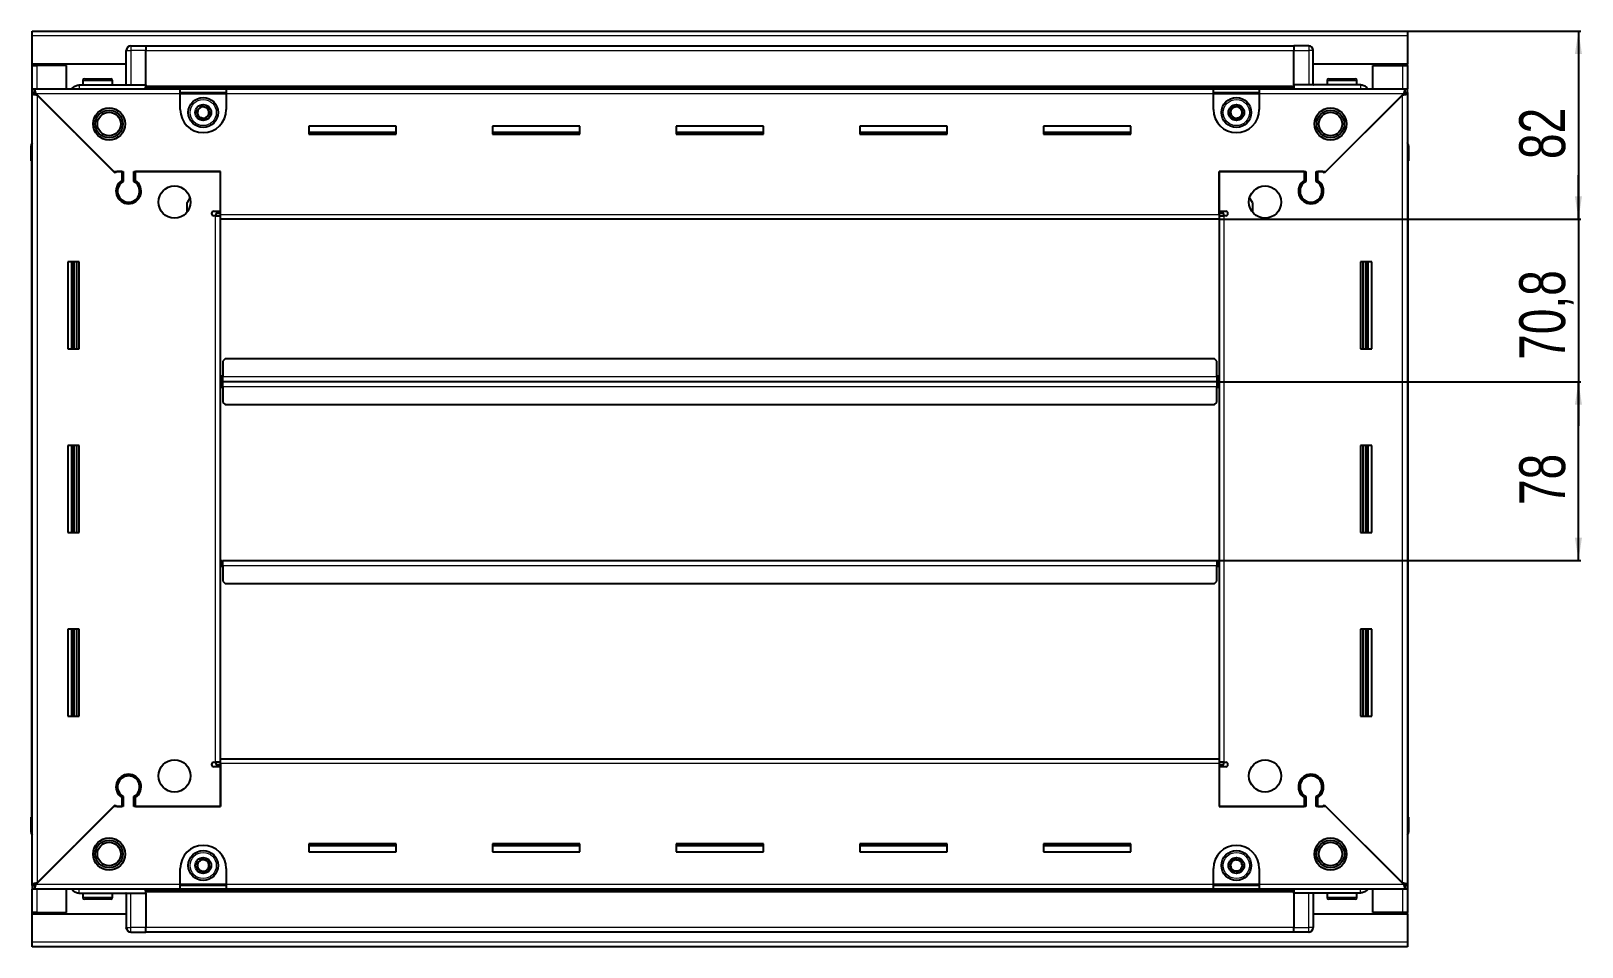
# Model space of a CAD drawing. Header units: millimetres. Extents: x 899 to 4495, y -816 to 1808.
# Drawn here: x 3820 to 4495, y 1294 to 1693 of the extents above; entities that cross this region are included whole.
import ezdxf

# ---------------------------------------------------------------- set-up
doc = ezdxf.new("R2010")
doc.units = ezdxf.units.MM
doc.layers.add('FORMAT', color=7, linetype='Continuous')
doc.styles.add('SLDTEXTSTYLE0', font='TXT', dxfattribs={"width": 0.75})
doc.dimstyles.new('SLDDIMSTYLE0', dxfattribs={"dimtxt": 20, "dimasz": 10, "dimexe": 0, "dimexo": 0.0625, "dimgap": 5, "dimtad": 2, "dimdec": 1, "dimrnd": 1e-09, "dimzin": 12, "dimdsep": 46, "dimtxsty": 'SLDTEXTSTYLE0', "dimsah": 1, "dimcen": 0.09, "dimadec": 0, "dimazin": 3, "dimtfac": 1, "dimtofl": 0, "dimtmove": 0, "dimatfit": 3, "dimfxl": 0, "dimfrac": 2, "dimtolj": 1, "dimtzin": 12, "dimarcsym": 0})
doc.dimstyles.new('SLDDIMSTYLE1', dxfattribs={"dimtxt": 20, "dimasz": 10, "dimexe": 0, "dimexo": 0.0625, "dimgap": 5, "dimtad": 2, "dimdec": 1, "dimrnd": 1e-09, "dimzin": 12, "dimdsep": 46, "dimtxsty": 'SLDTEXTSTYLE0', "dimsah": 1, "dimcen": 0.09, "dimadec": 0, "dimazin": 3, "dimtfac": 1, "dimtmove": 0, "dimatfit": 0, "dimfxl": 0, "dimfrac": 2, "dimtolj": 1, "dimtzin": 12, "dimarcsym": 0})

# ---------------------------------------------------------------- blocks, each defined once
blk = doc.blocks.new('_D_5')
at = {"layer": 'FORMAT'}
for p, q in [((4419.32, 1693.43), (4494.81, 1693.43)), ((4493.81, 1693.43), (4493.81, 1611.43)), ((4337.32, 1611.43), (4494.81, 1611.43))]:
    blk.add_line(p, q, dxfattribs=at)
for points in [[(4493.81, 1693.43), (4492.27, 1683.43), (4495.34, 1683.43)], [(4493.81, 1611.43), (4495.34, 1621.43), (4492.27, 1621.43)]]:
    blk.add_solid(points, dxfattribs=at)
at = {"layer": 'FORMAT', "insert": (4468.02, 1637.66), "char_height": 20, "attachment_point": 1, "rotation": 90, "style": 'SLDTEXTSTYLE0'}
blk.add_mtext('82', dxfattribs=at)
blk = doc.blocks.new('_D_6')
at = {"layer": 'FORMAT'}
for p, q in [((4493.81, 1611.43), (4493.81, 1630.66)), ((4337.32, 1611.43), (4494.81, 1611.43)), ((4493.81, 1611.43), (4493.81, 1540.68)), ((4336.32, 1540.68), (4494.81, 1540.68)), ((4493.81, 1540.68), (4493.81, 1521.45))]:
    blk.add_line(p, q, dxfattribs=at)
for points in [[(4493.81, 1611.43), (4495.34, 1621.43), (4492.27, 1621.43)], [(4493.81, 1540.68), (4492.27, 1530.68), (4495.34, 1530.68)]]:
    blk.add_solid(points, dxfattribs=at)
at = {"layer": 'FORMAT', "insert": (4468.02, 1550.2), "char_height": 20, "attachment_point": 1, "rotation": 90, "style": 'SLDTEXTSTYLE0'}
blk.add_mtext('70,8', dxfattribs=at)
blk = doc.blocks.new('_D_7')
at = {"layer": 'FORMAT'}
for p, q in [((4336.32, 1540.68), (4494.81, 1540.68)), ((4493.81, 1462.73), (4493.81, 1540.68)), ((4336.32, 1462.73), (4494.81, 1462.73))]:
    blk.add_line(p, q, dxfattribs=at)
for points in [[(4493.81, 1540.68), (4492.27, 1530.68), (4495.34, 1530.68)], [(4493.81, 1462.73), (4495.34, 1472.73), (4492.27, 1472.73)]]:
    blk.add_solid(points, dxfattribs=at)
at = {"layer": 'FORMAT', "insert": (4468.02, 1486.93), "char_height": 20, "attachment_point": 1, "rotation": 90, "style": 'SLDTEXTSTYLE0'}
blk.add_mtext('78', dxfattribs=at)

msp = doc.modelspace()

# ---------------------------------------------------------------- linework, layer by layer
at = {"color": 7, "linetype": 'Continuous', "lineweight": 25}
for p, q in [((3820.31, 1693.43), (4419.31, 1693.43)), ((3820.31, 1691.33), (3820.31, 1693.43)), ((3820.31, 1678.93), (3820.31, 1691.33)), ((4419.31, 1693.43), (4419.31, 1691.33)), ((4419.31, 1691.33), (4419.31, 1678.93)), ((3861.31, 1669.93), (3861.31, 1684.93)), ((3861.98, 1686.43), (3861.98, 1686.43)), ((3863.31, 1686.93), (3869.81, 1686.93)), ((3863.31, 1686.93), (3869.81, 1686.93)), ((3869.81, 1686.93), (3869.8, 1686.93)), ((3869.81, 1686.93), (3869.81, 1686.93)), ((3869.81, 1686.93), (3869.81, 1684.93)), ((4369.81, 1686.78), (3869.81, 1686.78)), ((3869.81, 1669.93), (3869.81, 1684.93)), ((4369.81, 1686.93), (4369.81, 1686.93)), ((4376.31, 1686.93), (4369.81, 1686.93)), ((4376.31, 1686.93), (4369.81, 1686.93)), ((4369.81, 1686.93), (4369.81, 1684.93)), ((4369.81, 1669.93), (4369.81, 1684.93)), ((4378.31, 1684.93), (4378.31, 1684.93)), ((4378.31, 1669.93), (4378.31, 1684.93)), ((3861.31, 1678.93), (3820.31, 1678.93)), ((3820.31, 1678.43), (3820.31, 1678.93)), ((3820.31, 1668.18), (3820.31, 1678.43)), ((3820.31, 1678.43), (3822.41, 1678.43)), ((3821.81, 1678.43), (3821.81, 1678.93)), ((3835.31, 1678.43), (3822.41, 1678.43)), ((3835.31, 1668.18), (3835.31, 1678.43)), ((4419.31, 1678.93), (4378.31, 1678.93)), ((4404.31, 1668.18), (4404.31, 1678.43)), ((4404.31, 1678.43), (4417.21, 1678.43)), ((4417.21, 1678.43), (4419.31, 1678.43)), ((4417.81, 1678.43), (4417.81, 1678.93)), ((4419.31, 1678.43), (4419.31, 1678.93)), ((4419.31, 1678.43), (4419.31, 1668.18)), ((3840.81, 1669.93), (3869.81, 1669.93)), ((3842.31, 1671.83), (3842.31, 1669.93)), ((3843.11, 1672.63), (3854.51, 1672.63)), ((3855.31, 1669.93), (3855.31, 1671.83)), ((3869.73, 1668.18), (3869.81, 1669.9)), ((3869.81, 1669.93), (3869.81, 1669.43)), ((3869.81, 1668.78), (4369.81, 1668.78)), ((4369.81, 1669.93), (4369.81, 1669.43)), ((4398.81, 1669.93), (4369.81, 1669.93)), ((4369.81, 1669.9), (4369.88, 1668.18)), ((4384.31, 1671.83), (4384.31, 1669.93)), ((4385.11, 1672.63), (4396.51, 1672.63)), ((4397.31, 1669.93), (4397.31, 1671.83)), ((3820.31, 1666.68), (3820.31, 1668.18)), ((3820.31, 1668.18), (3821.31, 1668.18)), ((3820.31, 1666.18), (3820.31, 1666.68)), ((3820.31, 1666.68), (3821.31, 1666.68)), ((3820.31, 1321.68), (3820.31, 1666.18)), ((3821.81, 1666.18), (3820.31, 1666.18)), ((3821.31, 1666.68), (3821.31, 1668.18)), ((3821.31, 1668.18), (3884.81, 1668.18)), ((3821.91, 1666.08), (3855.81, 1632.18)), ((3856.51, 1631.48), (3822.41, 1665.58)), ((3884.81, 1666.08), (3884.81, 1668.18)), ((3884.81, 1668.18), (3904.81, 1668.18)), ((3884.81, 1666.68), (3904.81, 1666.68)), ((3884.81, 1659.18), (3884.81, 1666.08)), ((3904.81, 1668.18), (3904.81, 1666.08)), ((3904.81, 1668.18), (4334.81, 1668.18)), ((3904.81, 1666.08), (3904.81, 1659.18)), ((4334.81, 1666.08), (4334.81, 1668.18)), ((4334.81, 1668.18), (4354.81, 1668.18)), ((4334.81, 1666.68), (4354.81, 1666.68)), ((4334.81, 1659.18), (4334.81, 1666.08)), ((4354.81, 1668.18), (4418.31, 1668.18)), ((4354.81, 1668.18), (4354.81, 1666.08)), ((4354.81, 1666.08), (4354.81, 1659.18)), ((4417.21, 1665.58), (4383.11, 1631.48)), ((4383.81, 1632.18), (4417.71, 1666.08)), ((4417.81, 1666.18), (4419.31, 1666.18)), ((4418.31, 1666.68), (4418.31, 1668.18)), ((4418.31, 1668.18), (4419.31, 1668.18)), ((4418.31, 1666.68), (4419.31, 1666.68)), ((4419.31, 1666.68), (4419.31, 1668.18)), ((4419.31, 1666.68), (4419.31, 1666.18)), ((4419.31, 1666.18), (4419.31, 1321.68)), ((3978.81, 1651.93), (3940.81, 1651.93)), ((3940.81, 1651.93), (3940.81, 1648.43)), ((3978.81, 1649.18), (3940.81, 1649.18)), ((3940.81, 1648.43), (3978.81, 1648.43)), ((3978.81, 1648.43), (3978.81, 1651.93)), ((4058.81, 1651.93), (4020.81, 1651.93)), ((4020.81, 1651.93), (4020.81, 1648.43)), ((4058.81, 1649.18), (4020.81, 1649.18)), ((4020.81, 1648.43), (4058.81, 1648.43)), ((4058.81, 1648.43), (4058.81, 1651.93)), ((4138.81, 1651.93), (4100.81, 1651.93)), ((4100.81, 1651.93), (4100.81, 1648.43)), ((4138.81, 1649.18), (4100.81, 1649.18)), ((4100.81, 1648.43), (4138.81, 1648.43)), ((4138.81, 1648.43), (4138.81, 1651.93)), ((4218.81, 1651.93), (4180.81, 1651.93)), ((4180.81, 1651.93), (4180.81, 1648.43)), ((4218.81, 1649.18), (4180.81, 1649.18)), ((4180.81, 1648.43), (4218.81, 1648.43)), ((4218.81, 1648.43), (4218.81, 1651.93)), ((4298.81, 1651.93), (4260.81, 1651.93)), ((4260.81, 1651.93), (4260.81, 1648.43)), ((4298.81, 1649.18), (4260.81, 1649.18)), ((4260.81, 1648.43), (4298.81, 1648.43)), ((4298.81, 1648.43), (4298.81, 1651.93)), ((3819.8, 1643.43), (3819.8, 1636.93)), ((3819.81, 1636.93), (3819.81, 1643.43)), ((4419.31, 1644.76), (4419.31, 1644.76)), ((4419.81, 1643.43), (4419.81, 1636.93)), ((4419.81, 1636.93), (4419.81, 1643.43)), ((3819.8, 1636.93), (3819.81, 1636.93)), ((3820.31, 1636.93), (3819.81, 1636.93)), ((3819.96, 1636.93), (3819.96, 1350.93)), ((4419.31, 1636.93), (4419.81, 1636.93)), ((4419.66, 1350.93), (4419.66, 1636.93)), ((4419.81, 1636.93), (4419.81, 1636.93)), ((4419.81, 1636.93), (4419.81, 1636.93)), ((3855.81, 1632.18), (3860.01, 1632.18)), ((3857.21, 1632.18), (3856.51, 1631.48)), ((3859.31, 1632.18), (3857.21, 1632.18)), ((3859.31, 1632.18), (3859.31, 1628.29)), ((3860.01, 1632.18), (3860.01, 1627.9)), ((3864.61, 1632.18), (3902.31, 1632.18)), ((3864.61, 1627.9), (3864.61, 1632.18)), ((3865.31, 1628.29), (3865.31, 1632.18)), ((3902.31, 1632.18), (3865.31, 1632.18)), ((3902.31, 1613.53), (3902.31, 1632.18)), ((3902.31, 1614.93), (3902.31, 1632.18)), ((4337.31, 1632.18), (4375.01, 1632.18)), ((4337.31, 1613.53), (4337.31, 1632.18)), ((4337.31, 1632.18), (4337.31, 1614.93)), ((4374.31, 1632.18), (4337.31, 1632.18)), ((4374.31, 1632.18), (4374.31, 1628.29)), ((4375.01, 1632.18), (4375.01, 1627.9)), ((4379.61, 1632.18), (4383.81, 1632.18)), ((4379.61, 1627.9), (4379.61, 1632.18)), ((4382.41, 1632.18), (4380.31, 1632.18)), ((4380.31, 1628.29), (4380.31, 1632.18)), ((4383.11, 1631.48), (4382.41, 1632.18)), ((3860.31, 1619.32), (3860.31, 1618.56)), ((3889.04, 1620.83), (3887.81, 1618.68)), ((3887.81, 1614.6), (3887.81, 1618.68)), ((3899.46, 1614.93), (3902.31, 1614.93)), ((4337.31, 1614.93), (4340.16, 1614.93)), ((4351.81, 1618.68), (4350.57, 1620.83)), ((4351.81, 1618.68), (4351.81, 1614.6)), ((4379.31, 1619.32), (4379.31, 1618.56)), ((3900.21, 1612.93), (3899.46, 1612.93)), ((3900.21, 1612.93), (3902.31, 1612.93)), ((3902.31, 1613.93), (3900.31, 1613.93)), ((3900.31, 1613.93), (3900.31, 1612.93)), ((3902.31, 1611.43), (3902.31, 1613.53)), ((4337.31, 1611.43), (3902.31, 1611.43)), ((3902.31, 1376.43), (3902.31, 1611.43)), ((4339.31, 1613.93), (4337.31, 1613.93)), ((4337.31, 1613.53), (4337.31, 1611.43)), ((4337.31, 1612.93), (4339.41, 1612.93)), ((4337.31, 1611.43), (4337.31, 1376.43)), ((4339.31, 1612.93), (4339.31, 1613.93)), ((4340.16, 1612.93), (4339.41, 1612.93)), ((3840.81, 1592.93), (3835.81, 1592.93)), ((3835.81, 1592.93), (3835.81, 1554.93)), ((3837.96, 1554.93), (3837.96, 1592.93)), ((3839.75, 1554.93), (3839.75, 1592.93)), ((3839.78, 1554.93), (3839.78, 1592.93)), ((3840.81, 1554.93), (3840.81, 1592.93)), ((4398.81, 1592.93), (4398.81, 1554.93)), ((4403.81, 1592.93), (4398.81, 1592.93)), ((4399.83, 1592.93), (4399.83, 1554.93)), ((4399.86, 1592.93), (4399.86, 1554.93)), ((4401.66, 1592.93), (4401.66, 1554.93)), ((4403.81, 1554.93), (4403.81, 1592.93)), ((3835.81, 1554.93), (3840.81, 1554.93)), ((4398.81, 1554.93), (4403.81, 1554.93)), ((3904.31, 1550.68), (3903.31, 1549.68)), ((3903.31, 1549.68), (3903.31, 1542.78)), ((4335.31, 1550.68), (3904.31, 1550.68)), ((4336.31, 1549.68), (4335.31, 1550.68)), ((4336.31, 1542.78), (4336.31, 1549.68)), ((3903.06, 1540.68), (3902.31, 1540.68)), ((3903.31, 1543.53), (3903.06, 1543.53)), ((3903.06, 1543.53), (3903.06, 1540.68)), ((3903.06, 1540.68), (3903.06, 1537.83)), ((3903.31, 1540.68), (3903.31, 1542.78)), ((3903.31, 1538.58), (3903.31, 1540.68)), ((4336.31, 1540.68), (3903.31, 1540.68)), ((4336.56, 1543.53), (4336.31, 1543.53)), ((4336.31, 1542.78), (4336.31, 1540.68)), ((4336.31, 1540.68), (4336.31, 1538.58)), ((4336.56, 1540.68), (4336.56, 1543.53)), ((4336.56, 1537.83), (4336.56, 1540.68)), ((4337.31, 1540.68), (4336.56, 1540.68)), ((3903.06, 1537.83), (3903.31, 1537.83)), ((3903.31, 1538.58), (3903.31, 1531.68)), ((4336.31, 1531.68), (4336.31, 1538.58)), ((4336.31, 1537.83), (4336.56, 1537.83)), ((3903.31, 1531.68), (3904.31, 1530.68)), ((3904.31, 1530.68), (4335.31, 1530.68)), ((4335.31, 1530.68), (4336.31, 1531.68)), ((3840.81, 1512.93), (3835.81, 1512.93)), ((3835.81, 1512.93), (3835.81, 1474.93)), ((3837.96, 1474.93), (3837.96, 1512.93)), ((3839.75, 1474.93), (3839.75, 1512.93)), ((3839.78, 1474.93), (3839.78, 1512.93)), ((3840.81, 1474.93), (3840.81, 1512.93)), ((4398.81, 1512.93), (4398.81, 1474.93)), ((4403.81, 1512.93), (4398.81, 1512.93)), ((4399.83, 1512.93), (4399.83, 1474.93)), ((4399.86, 1512.93), (4399.86, 1474.93)), ((4401.66, 1512.93), (4401.66, 1474.93)), ((4403.81, 1474.93), (4403.81, 1512.93)), ((3835.81, 1474.93), (3840.81, 1474.93)), ((4398.81, 1474.93), (4403.81, 1474.93)), ((3902.31, 1462.73), (3903.06, 1462.73)), ((3903.06, 1462.73), (3903.06, 1459.88)), ((3903.06, 1459.88), (3903.31, 1459.88)), ((3903.31, 1460.63), (3903.31, 1462.73)), ((3903.31, 1462.73), (4336.31, 1462.73)), ((3903.31, 1460.63), (3903.31, 1453.73)), ((4336.31, 1462.73), (4336.31, 1460.63)), ((4336.31, 1453.73), (4336.31, 1460.63)), ((4336.31, 1459.88), (4336.56, 1459.88)), ((4336.56, 1459.88), (4336.56, 1462.73)), ((4336.56, 1462.73), (4337.31, 1462.73)), ((3903.31, 1453.73), (3904.31, 1452.73)), ((3904.31, 1452.73), (4335.31, 1452.73)), ((4335.31, 1452.73), (4336.31, 1453.73)), ((3840.81, 1432.93), (3835.81, 1432.93)), ((3835.81, 1432.93), (3835.81, 1394.93)), ((3837.96, 1394.93), (3837.96, 1432.93)), ((3839.75, 1394.93), (3839.75, 1432.93)), ((3839.78, 1394.93), (3839.78, 1432.93)), ((3840.81, 1394.93), (3840.81, 1432.93)), ((4398.81, 1432.93), (4398.81, 1394.93)), ((4403.81, 1432.93), (4398.81, 1432.93)), ((4399.83, 1432.93), (4399.83, 1394.93)), ((4399.86, 1432.93), (4399.86, 1394.93)), ((4401.66, 1432.93), (4401.66, 1394.93)), ((4403.81, 1394.93), (4403.81, 1432.93)), ((3835.81, 1394.93), (3840.81, 1394.93)), ((4398.81, 1394.93), (4403.81, 1394.93)), ((3899.46, 1374.93), (3900.21, 1374.93)), ((3902.31, 1372.93), (3899.46, 1372.93)), ((3902.31, 1374.93), (3900.21, 1374.93)), ((3900.31, 1374.93), (3900.31, 1373.93)), ((3900.31, 1373.93), (3902.31, 1373.93)), ((3902.31, 1374.33), (3902.31, 1376.43)), ((3902.31, 1376.43), (4337.31, 1376.43)), ((3902.31, 1374.33), (3902.31, 1355.68)), ((3902.31, 1355.68), (3902.31, 1372.93)), ((4337.31, 1376.43), (4337.31, 1374.33)), ((4339.41, 1374.93), (4337.31, 1374.93)), ((4337.31, 1374.33), (4337.31, 1355.68)), ((4337.31, 1373.93), (4339.31, 1373.93)), ((4337.31, 1372.93), (4337.31, 1355.68)), ((4340.16, 1372.93), (4337.31, 1372.93)), ((4339.31, 1373.93), (4339.31, 1374.93)), ((4339.41, 1374.93), (4340.16, 1374.93)), ((3860.31, 1369.31), (3860.31, 1368.55)), ((4379.31, 1369.31), (4379.31, 1368.55)), ((3859.31, 1359.57), (3859.31, 1355.68)), ((3860.01, 1359.97), (3860.01, 1355.68)), ((3864.61, 1355.68), (3864.61, 1359.97)), ((3865.31, 1355.68), (3865.31, 1359.57)), ((4374.31, 1359.57), (4374.31, 1355.68)), ((4375.01, 1359.97), (4375.01, 1355.68)), ((4379.61, 1355.68), (4379.61, 1359.97)), ((4380.31, 1355.68), (4380.31, 1359.57)), ((3855.81, 1355.68), (3821.91, 1321.78)), ((3822.41, 1322.28), (3856.51, 1356.38)), ((3860.01, 1355.68), (3855.81, 1355.68)), ((3856.51, 1356.38), (3857.21, 1355.68)), ((3857.21, 1355.68), (3859.31, 1355.68)), ((3902.31, 1355.68), (3864.61, 1355.68)), ((3865.31, 1355.68), (3902.31, 1355.68)), ((4375.01, 1355.68), (4337.31, 1355.68)), ((4337.31, 1355.68), (4374.31, 1355.68)), ((4383.81, 1355.68), (4379.61, 1355.68)), ((4380.31, 1355.68), (4382.41, 1355.68)), ((4382.41, 1355.68), (4383.11, 1356.38)), ((4383.11, 1356.38), (4417.21, 1322.28)), ((4417.71, 1321.78), (4383.81, 1355.68)), ((3819.8, 1344.43), (3819.8, 1350.93)), ((3819.8, 1350.93), (3819.81, 1350.93)), ((3819.81, 1350.93), (3819.81, 1350.93)), ((3819.81, 1350.93), (3819.81, 1344.43)), ((3820.3, 1350.93), (3819.81, 1350.93)), ((4419.31, 1350.93), (4419.81, 1350.93)), ((4419.81, 1350.93), (4419.81, 1350.93)), ((4419.81, 1344.43), (4419.81, 1350.93)), ((4419.81, 1350.93), (4419.81, 1344.43)), ((3820.3, 1343.11), (3820.3, 1343.11)), ((3978.81, 1339.43), (3940.81, 1339.43)), ((3940.81, 1339.43), (3940.81, 1335.93)), ((3940.81, 1338.68), (3978.81, 1338.68)), ((3978.81, 1335.93), (3978.81, 1339.43)), ((4058.81, 1339.43), (4020.81, 1339.43)), ((4020.81, 1339.43), (4020.81, 1335.93)), ((4020.81, 1338.68), (4058.81, 1338.68)), ((4058.81, 1335.93), (4058.81, 1339.43)), ((4138.81, 1339.43), (4100.81, 1339.43)), ((4100.81, 1339.43), (4100.81, 1335.93)), ((4100.81, 1338.68), (4138.81, 1338.68)), ((4138.81, 1335.93), (4138.81, 1339.43)), ((4218.81, 1339.43), (4180.81, 1339.43)), ((4180.81, 1339.43), (4180.81, 1335.93)), ((4180.81, 1338.68), (4218.81, 1338.68)), ((4218.81, 1335.93), (4218.81, 1339.43)), ((4298.81, 1339.43), (4260.81, 1339.43)), ((4260.81, 1339.43), (4260.81, 1335.93)), ((4260.81, 1338.68), (4298.81, 1338.68)), ((4298.81, 1335.93), (4298.81, 1339.43)), ((3940.81, 1335.93), (3978.81, 1335.93)), ((4020.81, 1335.93), (4058.81, 1335.93)), ((4100.81, 1335.93), (4138.81, 1335.93)), ((4180.81, 1335.93), (4218.81, 1335.93)), ((4260.81, 1335.93), (4298.81, 1335.93)), ((3884.81, 1321.78), (3884.81, 1328.68)), ((3904.81, 1328.68), (3904.81, 1321.78)), ((4334.81, 1321.78), (4334.81, 1328.68)), ((4354.81, 1328.68), (4354.81, 1321.78)), ((3820.31, 1321.18), (3820.31, 1321.68)), ((3821.81, 1321.68), (3820.31, 1321.68)), ((3820.31, 1321.18), (3820.31, 1319.68)), ((3821.31, 1321.18), (3820.31, 1321.18)), ((3820.31, 1309.43), (3820.31, 1319.68)), ((3821.31, 1319.68), (3820.31, 1319.68)), ((3821.31, 1321.18), (3821.31, 1319.68)), ((3884.81, 1319.68), (3821.31, 1319.68)), ((3835.31, 1309.43), (3835.31, 1319.68)), ((3840.81, 1317.93), (3869.81, 1317.93)), ((3842.31, 1317.93), (3842.31, 1316.03)), ((3855.31, 1316.03), (3855.31, 1317.93)), ((3861.31, 1317.93), (3861.31, 1302.93)), ((3869.81, 1317.97), (3869.73, 1319.68)), ((4369.81, 1319.08), (3869.81, 1319.08)), ((3869.81, 1317.93), (3869.81, 1318.43)), ((3869.81, 1317.93), (3869.81, 1302.93)), ((3884.81, 1319.68), (3884.81, 1321.78)), ((3904.81, 1321.18), (3884.81, 1321.18)), ((3904.81, 1319.68), (3884.81, 1319.68)), ((3904.81, 1321.78), (3904.81, 1319.68)), ((4334.81, 1319.68), (3904.81, 1319.68)), ((4334.81, 1319.68), (4334.81, 1321.78)), ((4354.81, 1321.18), (4334.81, 1321.18)), ((4354.81, 1319.68), (4334.81, 1319.68)), ((4354.81, 1321.78), (4354.81, 1319.68)), ((4418.31, 1319.68), (4354.81, 1319.68)), ((4369.88, 1319.68), (4369.81, 1317.97)), ((4369.81, 1317.93), (4369.81, 1318.43)), ((4398.81, 1317.93), (4369.81, 1317.93)), ((4369.81, 1317.93), (4369.81, 1302.93)), ((4378.31, 1317.93), (4378.31, 1302.93)), ((4384.31, 1317.93), (4384.31, 1316.03)), ((4397.31, 1316.03), (4397.31, 1317.93)), ((4404.31, 1309.43), (4404.31, 1319.68)), ((4417.81, 1321.68), (4419.31, 1321.68)), ((4418.31, 1321.18), (4418.31, 1319.68)), ((4419.31, 1321.18), (4418.31, 1321.18)), ((4419.31, 1319.68), (4418.31, 1319.68)), ((4419.31, 1321.68), (4419.31, 1321.18)), ((4419.31, 1321.18), (4419.31, 1319.68)), ((4419.31, 1319.68), (4419.31, 1309.43)), ((3846.88, 1315.23), (3843.11, 1315.23)), ((3854.51, 1315.23), (3846.88, 1315.23)), ((4392.1, 1315.23), (4385.11, 1315.23)), ((4396.51, 1315.23), (4392.1, 1315.23)), ((3822.41, 1309.43), (3820.31, 1309.43)), ((3820.31, 1308.93), (3820.31, 1309.43)), ((3820.31, 1308.93), (3861.31, 1308.93)), ((3820.31, 1296.53), (3820.31, 1308.93)), ((3821.81, 1308.93), (3821.81, 1309.43)), ((3822.41, 1309.43), (3835.31, 1309.43)), ((4378.31, 1308.93), (4419.31, 1308.93)), ((4417.21, 1309.43), (4404.31, 1309.43)), ((4419.31, 1309.43), (4417.21, 1309.43)), ((4417.81, 1308.93), (4417.81, 1309.43)), ((4419.31, 1308.93), (4419.31, 1309.43)), ((4419.31, 1308.93), (4419.31, 1296.53)), ((3861.31, 1302.93), (3861.31, 1302.93)), ((3863.31, 1300.93), (3869.81, 1300.93)), ((3863.31, 1300.93), (3869.81, 1300.93)), ((3869.81, 1300.93), (3869.81, 1302.93)), ((3869.81, 1301.08), (4369.81, 1301.08)), ((3869.81, 1300.93), (3869.81, 1300.93)), ((4369.81, 1300.93), (4369.81, 1302.93)), ((4376.31, 1300.93), (4369.81, 1300.93)), ((4369.81, 1300.93), (4369.81, 1300.93)), ((4369.81, 1300.93), (4369.81, 1300.93)), ((4376.31, 1300.93), (4369.81, 1300.93)), ((4377.63, 1301.43), (4377.63, 1301.43)), ((3820.31, 1294.43), (3820.31, 1296.53)), ((4419.31, 1294.43), (3820.31, 1294.43)), ((4419.31, 1296.53), (4419.31, 1294.43))]:
    msp.add_line(p, q, dxfattribs=at)
at = {"color": 8, "linetype": 'Continuous', "lineweight": 18}
for p, q in [((4419.31, 1691.33), (3820.31, 1691.33)), ((3861.31, 1684.93), (3863.31, 1684.93)), ((3863.31, 1686.93), (3863.31, 1684.93)), ((3863.31, 1684.93), (3863.31, 1669.93)), ((3869.81, 1684.93), (3863.31, 1684.93)), ((4369.81, 1684.78), (3869.81, 1684.78)), ((4369.81, 1684.93), (4376.31, 1684.93)), ((4376.31, 1686.93), (4376.31, 1684.93)), ((4376.31, 1684.93), (4376.31, 1669.93)), ((4378.31, 1684.93), (4376.31, 1684.93)), ((3822.41, 1678.43), (3822.41, 1678.93)), ((3822.41, 1668.18), (3822.41, 1678.43)), ((4417.21, 1678.93), (4417.21, 1678.43)), ((4417.21, 1678.43), (4417.21, 1668.18)), ((3842.31, 1671.83), (3855.31, 1671.83)), ((4369.81, 1669.43), (3869.81, 1669.43)), ((4384.31, 1671.83), (4397.31, 1671.83)), ((3884.81, 1666.08), (3821.91, 1666.08)), ((3822.41, 1665.58), (3822.41, 1322.28)), ((4369.81, 1668.2), (3869.81, 1668.2)), ((3884.81, 1666.08), (3904.81, 1666.08)), ((4334.81, 1666.08), (3904.81, 1666.08)), ((4334.81, 1666.08), (4354.81, 1666.08)), ((4417.71, 1666.08), (4354.81, 1666.08)), ((4417.21, 1322.28), (4417.21, 1665.58)), ((3820.31, 1643.43), (3819.81, 1643.43)), ((4419.31, 1643.43), (4419.81, 1643.43)), ((3900.21, 1374.93), (3900.21, 1612.93)), ((3902.31, 1613.53), (4337.31, 1613.53)), ((4339.41, 1612.93), (4339.41, 1374.93)), ((3837.31, 1592.93), (3837.31, 1554.93)), ((3838.54, 1592.93), (3838.54, 1554.93)), ((4401.07, 1554.93), (4401.07, 1592.93)), ((4402.31, 1554.93), (4402.31, 1592.93)), ((4336.31, 1542.78), (3903.31, 1542.78)), ((3903.31, 1538.58), (4336.31, 1538.58)), ((3837.31, 1512.93), (3837.31, 1474.93)), ((3838.54, 1512.93), (3838.54, 1474.93)), ((4401.07, 1474.93), (4401.07, 1512.93)), ((4402.31, 1474.93), (4402.31, 1512.93)), ((3903.31, 1460.63), (4336.31, 1460.63)), ((3837.31, 1432.93), (3837.31, 1394.93)), ((3838.54, 1432.93), (3838.54, 1394.93)), ((4401.07, 1394.93), (4401.07, 1432.93)), ((4402.31, 1394.93), (4402.31, 1432.93)), ((4337.31, 1374.33), (3902.31, 1374.33)), ((3820.31, 1344.43), (3819.81, 1344.43)), ((4419.31, 1344.43), (4419.81, 1344.43)), ((3821.91, 1321.78), (3884.81, 1321.78)), ((3822.41, 1309.43), (3822.41, 1319.68)), ((3863.31, 1302.93), (3863.31, 1317.93)), ((3869.81, 1319.67), (4369.81, 1319.67)), ((3869.81, 1318.43), (4369.81, 1318.43)), ((3904.81, 1321.78), (3884.81, 1321.78)), ((3904.81, 1321.78), (4334.81, 1321.78)), ((4354.81, 1321.78), (4334.81, 1321.78)), ((4354.81, 1321.78), (4417.71, 1321.78)), ((4376.31, 1302.93), (4376.31, 1317.93)), ((4417.21, 1319.68), (4417.21, 1309.43)), ((3846.61, 1316.03), (3842.31, 1316.03)), ((3855.31, 1316.03), (3846.61, 1316.03)), ((4392.28, 1316.03), (4384.31, 1316.03)), ((4397.31, 1316.03), (4392.28, 1316.03)), ((3822.41, 1308.93), (3822.41, 1309.43)), ((4417.21, 1309.43), (4417.21, 1308.93)), ((3861.31, 1302.93), (3863.31, 1302.93)), ((3869.81, 1302.93), (3863.31, 1302.93)), ((3863.31, 1300.93), (3863.31, 1302.93)), ((3869.81, 1303.08), (4369.81, 1303.08)), ((4369.81, 1302.93), (4376.31, 1302.93)), ((4378.31, 1302.93), (4376.31, 1302.93)), ((4376.31, 1300.93), (4376.31, 1302.93)), ((4419.31, 1296.53), (3820.31, 1296.53))]:
    msp.add_line(p, q, dxfattribs=at)
at = {"color": 7, "linetype": 'Continuous', "lineweight": 25, "flags": 128}
msp.add_lwpolyline([(3861.45, 1302.18), (3861.34, 1302.54), (3861.31, 1302.93)], dxfattribs=at)
at = {"color": 7, "linetype": 'Continuous', "lineweight": 25}
for centre, radius in [((3894.81, 1657.93), 6.5), ((4344.81, 1657.93), 6.5), ((3853.81, 1652.93), 7), ((3853.81, 1652.93), 6.03), ((3853.81, 1652.93), 5.1), ((3894.81, 1657.93), 3.46), ((4344.81, 1657.93), 3.46), ((4385.81, 1652.93), 7), ((4385.81, 1652.93), 6.02), ((4385.81, 1652.93), 5.1), ((3882.31, 1618.93), 7), ((4357.31, 1618.93), 7), ((3882.31, 1368.93), 7), ((4357.31, 1368.93), 7), ((3853.81, 1334.93), 7), ((3853.81, 1334.93), 6.03), ((3853.81, 1334.93), 5.1), ((4385.81, 1334.93), 7), ((4385.81, 1334.93), 6.03), ((4385.81, 1334.93), 5.1), ((3894.81, 1329.93), 6.5), ((3894.81, 1329.93), 3.46), ((4344.81, 1329.93), 6.5), ((4344.81, 1329.93), 3.46)]:
    msp.add_circle(centre, radius, dxfattribs=at)
at = {"color": 8, "linetype": 'Continuous', "lineweight": 18}
for centre in [(3894.81, 1657.93), (4344.81, 1657.93), (3894.81, 1329.93), (4344.81, 1329.93)]:
    msp.add_circle(centre, 5.7, dxfattribs=at)
at = {"color": 7, "linetype": 'Continuous', "lineweight": 25}
for centre, radius, start, end in [((3863.31, 1684.93), 2, 90, 180), ((3863.31, 1684.93), 2, 131.40962, 178.58436), ((4376.31, 1684.93), 2, 0, 90), ((3843.11, 1671.83), 0.8, 90, 180), ((3854.51, 1671.83), 0.8, 0, 90), ((3861.11, 1670.13), 0.2, 270, 0), ((4378.51, 1670.13), 0.2, 180, 270), ((4385.11, 1671.83), 0.8, 90, 180), ((4396.51, 1671.83), 0.8, 0, 90), ((3894.81, 1659.18), 10, 180, 270), ((3894.81, 1657.93), 2.5, 134.01559, 194.01559), ((3894.81, 1657.93), 2.5, 194.01559, 254.01559), ((3894.81, 1657.93), 2.5, 74.01559, 134.01559), ((3894.81, 1657.93), 2.5, 254.01559, 314.01559), ((3894.81, 1659.18), 10, 270, 0), ((3894.81, 1657.93), 2.5, 14.01559, 74.01559), ((3894.81, 1657.93), 2.5, 314.01559, 14.01559), ((4344.81, 1659.18), 10, 180, 270), ((4344.81, 1657.93), 2.5, 160.11158, 220.11158), ((4344.81, 1657.93), 2.5, 100.11158, 160.11158), ((4344.81, 1657.93), 2.5, 220.11158, 280.11158), ((4344.81, 1657.93), 2.5, 40.11158, 100.11158), ((4344.81, 1659.18), 10, 270, 0), ((4344.81, 1657.93), 2.5, 280.11158, 340.11158), ((4344.81, 1657.93), 2.5, 340.11158, 40.11158), ((3821.81, 1643.43), 2, 138.59038, 180), ((4417.81, 1643.43), 2, 33.94202, 41.40962), ((4417.81, 1643.43), 2, 0, 41.40962), ((4417.81, 1643.43), 2, 360, 18.58003), ((3862.31, 1623.68), 5.5, 123.05573, 56.94427), ((4377.31, 1623.68), 5.5, 123.05573, 56.94427), ((3862.31, 1623.68), 4.8, 118.63099, 61.36901), ((4377.31, 1623.68), 4.8, 118.63099, 61.36901), ((3899.46, 1613.93), 1, 90, 270), ((4340.16, 1613.93), 1, 270, 90), ((3899.46, 1373.93), 1, 90, 270), ((4340.16, 1373.93), 1, 270, 90), ((3862.31, 1364.18), 5.5, 303.05573, 236.94427), ((3862.31, 1364.18), 4.8, 298.63099, 241.36901), ((4377.31, 1364.18), 5.5, 303.05573, 236.94427), ((4377.31, 1364.18), 4.8, 298.63099, 241.36901), ((3821.81, 1344.43), 2, 180, 221.39416), ((4417.81, 1344.43), 2, 318.57492, 360), ((4417.81, 1344.43), 2, 318.59038, 0), ((3894.81, 1328.68), 10, 90, 180), ((3894.81, 1328.68), 10, 0, 90), ((4344.81, 1328.68), 10, 90, 180), ((4344.81, 1328.68), 10, 0, 90), ((3894.81, 1329.93), 2.5, 127.47401, 187.47401), ((3894.81, 1329.93), 2.5, 67.47401, 127.47401), ((3894.81, 1329.93), 2.5, 7.47401, 67.47401), ((4344.81, 1329.93), 2.5, 147.04236, 207.04236), ((4344.81, 1329.93), 2.5, 87.04236, 147.04236), ((4344.81, 1329.93), 2.5, 27.04236, 87.04236), ((4344.81, 1329.93), 2.5, 327.04236, 27.04236), ((3894.81, 1329.93), 2.5, 187.47401, 247.47401), ((3894.81, 1329.93), 2.5, 247.47401, 307.47401), ((3894.81, 1329.93), 2.5, 307.47401, 7.47401), ((4344.81, 1329.93), 2.5, 207.04236, 267.04236), ((4344.81, 1329.93), 2.5, 267.04236, 327.04236), ((3861.11, 1317.73), 0.2, 0, 90), ((4378.51, 1317.73), 0.2, 90, 180), ((3843.11, 1316.03), 0.8, 180, 270), ((3854.51, 1316.03), 0.8, 270, 360), ((4385.11, 1316.03), 0.8, 180, 270), ((4396.51, 1316.03), 0.8, 270, 360), ((3863.31, 1302.93), 2, 180, 270), ((4376.31, 1302.93), 2, 270, 0), ((4376.31, 1302.93), 2, 270, 311.40962)]:
    msp.add_arc(centre, radius, start, end, dxfattribs=at)
for points, knots in [([(3837.59, 1668.18), (3837.71, 1668.38), (3838.1, 1669.03), (3839.25, 1669.74), (3840.29, 1669.87), (3840.81, 1669.93)], [0, 0, 0, 0, 0.18225, 0.591125, 1, 1, 1, 1]), ([(3869.81, 1669.93), (3869.81, 1669.9), (3869.81, 1669.82), (3869.81, 1669.2), (3869.81, 1668.62), (3869.81, 1668.23), (3869.81, 1668.2)], [0, 0, 0, 0, 0.324279, 0.648558, 0.972836, 1, 1, 1, 1]), ([(4369.81, 1669.93), (4369.81, 1669.9), (4369.81, 1669.82), (4369.81, 1669.2), (4369.81, 1668.62), (4369.81, 1668.23), (4369.81, 1668.2)], [0, 0, 0, 0, 0.324279, 0.648558, 0.972836, 1, 1, 1, 1]), ([(4402.02, 1668.18), (4401.9, 1668.38), (4401.51, 1669.03), (4400.36, 1669.74), (4399.32, 1669.87), (4398.81, 1669.93)], [0, 0, 0, 0, 0.1822499, 0.5911249, 1, 1, 1, 1]), ([(3820.31, 1666.18), (3820.33, 1666.14), (3820.38, 1666.05), (3820.78, 1665.91), (3821.33, 1665.78), (3821.91, 1665.67), (3822.28, 1665.61), (3822.41, 1665.58)], [0, 0, 0, 0, 0.230255, 0.448522, 0.666786, 0.88505, 1, 1, 1, 1]), ([(3821.91, 1666.08), (3821.86, 1666.34), (3821.77, 1666.83), (3821.64, 1667.47), (3821.5, 1667.94), (3821.39, 1668.16), (3821.33, 1668.18), (3821.31, 1668.18)], [0, 0, 0, 0, 0.230255, 0.448522, 0.666786, 0.88505, 1, 1, 1, 1]), ([(4417.21, 1665.58), (4417.46, 1665.63), (4417.95, 1665.72), (4418.59, 1665.85), (4419.06, 1665.98), (4419.28, 1666.09), (4419.3, 1666.16), (4419.31, 1666.18)], [0, 0, 0, 0, 0.230255, 0.448522, 0.666786, 0.88505, 1, 1, 1, 1]), ([(4418.31, 1668.18), (4418.26, 1668.16), (4418.17, 1668.11), (4418.04, 1667.71), (4417.9, 1667.15), (4417.79, 1666.57), (4417.73, 1666.21), (4417.71, 1666.08)], [0, 0, 0, 0, 0.230255, 0.448522, 0.666786, 0.88505, 1, 1, 1, 1]), ([(3892.03, 1658.73), (3892.4, 1659.09), (3893.09, 1659.76), (3893.78, 1660.42), (3894.11, 1660.73)], [0, 0, 0, 0, 0.534686, 1, 1, 1, 1]), ([(3892.73, 1655.93), (3892.65, 1656.26), (3892.45, 1657.06), (3892.21, 1658.03), (3892.06, 1658.61), (3892.03, 1658.73)], [0, 0, 0, 0, 0.362901, 0.866875, 1, 1, 1, 1]), ([(3895.5, 1655.13), (3895.01, 1655.28), (3894.08, 1655.54), (3893.16, 1655.81), (3892.73, 1655.93)], [0, 0, 0, 0, 0.5346859, 1, 1, 1, 1]), ([(3894.11, 1660.73), (3894.6, 1660.59), (3895.53, 1660.33), (3896.45, 1660.06), (3896.88, 1659.94)], [0, 0, 0, 0, 0.534686, 1, 1, 1, 1]), ([(3897.58, 1657.14), (3897.21, 1656.78), (3896.52, 1656.11), (3895.83, 1655.44), (3895.5, 1655.13)], [0, 0, 0, 0, 0.534686, 1, 1, 1, 1]), ([(3896.88, 1659.94), (3896.91, 1659.82), (3897.06, 1659.24), (3897.3, 1658.27), (3897.5, 1657.47), (3897.58, 1657.14)], [0, 0, 0, 0, 0.1331247, 0.6370994, 1, 1, 1, 1]), ([(4341.96, 1657.43), (4342.01, 1657.54), (4342.21, 1658.11), (4342.55, 1659.04), (4342.83, 1659.82), (4342.95, 1660.14)], [0, 0, 0, 0, 0.1331247, 0.6370994, 1, 1, 1, 1]), ([(4343.82, 1655.22), (4343.49, 1655.61), (4342.87, 1656.35), (4342.25, 1657.09), (4341.96, 1657.43)], [0, 0, 0, 0, 0.534686, 1, 1, 1, 1]), ([(4342.95, 1660.14), (4343.45, 1660.23), (4344.4, 1660.4), (4345.35, 1660.57), (4345.79, 1660.65)], [0, 0, 0, 0, 0.534686, 1, 1, 1, 1]), ([(4346.67, 1655.73), (4346.16, 1655.64), (4345.21, 1655.47), (4344.26, 1655.3), (4343.82, 1655.22)], [0, 0, 0, 0, 0.5346859, 1, 1, 1, 1]), ([(4345.79, 1660.65), (4346.12, 1660.25), (4346.74, 1659.52), (4347.36, 1658.78), (4347.65, 1658.44)], [0, 0, 0, 0, 0.534686, 1, 1, 1, 1]), ([(4347.65, 1658.44), (4347.53, 1658.12), (4347.25, 1657.34), (4346.91, 1656.41), (4346.71, 1655.84), (4346.67, 1655.73)], [0, 0, 0, 0, 0.362901, 0.866875, 1, 1, 1, 1]), ([(3892.14, 1331.04), (3892.24, 1331.12), (3892.71, 1331.48), (3893.5, 1332.09), (3894.16, 1332.59), (3894.43, 1332.8)], [0, 0, 0, 0, 0.133125, 0.637099, 1, 1, 1, 1]), ([(3892.51, 1328.18), (3892.45, 1328.69), (3892.32, 1329.65), (3892.2, 1330.6), (3892.14, 1331.04)], [0, 0, 0, 0, 0.5346859, 1, 1, 1, 1]), ([(3894.43, 1332.8), (3894.91, 1332.6), (3895.8, 1332.23), (3896.68, 1331.86), (3897.1, 1331.69)], [0, 0, 0, 0, 0.534686, 1, 1, 1, 1]), ([(3897.1, 1331.69), (3897.16, 1331.18), (3897.29, 1330.22), (3897.41, 1329.27), (3897.47, 1328.83)], [0, 0, 0, 0, 0.534686, 1, 1, 1, 1]), ([(4341.92, 1330.08), (4342.2, 1330.52), (4342.73, 1331.33), (4343.25, 1332.13), (4343.49, 1332.51)], [0, 0, 0, 0, 0.534686, 1, 1, 1, 1]), ([(4343.49, 1332.51), (4343.62, 1332.5), (4344.22, 1332.47), (4345.21, 1332.42), (4346.03, 1332.37), (4346.38, 1332.36)], [0, 0, 0, 0, 0.133125, 0.637099, 1, 1, 1, 1]), ([(4346.38, 1332.36), (4346.61, 1331.9), (4347.05, 1331.04), (4347.49, 1330.18), (4347.69, 1329.79)], [0, 0, 0, 0, 0.534686, 1, 1, 1, 1]), ([(3895.18, 1327.07), (3894.7, 1327.27), (3893.81, 1327.64), (3892.93, 1328.01), (3892.51, 1328.18)], [0, 0, 0, 0, 0.5346859, 1, 1, 1, 1]), ([(3897.47, 1328.83), (3897.2, 1328.62), (3896.54, 1328.12), (3895.75, 1327.51), (3895.28, 1327.15), (3895.18, 1327.07)], [0, 0, 0, 0, 0.362901, 0.866875, 1, 1, 1, 1]), ([(4343.23, 1327.51), (4343, 1327.97), (4342.56, 1328.83), (4342.13, 1329.69), (4341.92, 1330.08)], [0, 0, 0, 0, 0.534686, 1, 1, 1, 1]), ([(4346.12, 1327.36), (4345.77, 1327.38), (4344.95, 1327.42), (4343.96, 1327.47), (4343.36, 1327.51), (4343.23, 1327.51)], [0, 0, 0, 0, 0.3629006, 0.8668753, 1, 1, 1, 1]), ([(4347.69, 1329.79), (4347.41, 1329.35), (4346.88, 1328.54), (4346.36, 1327.74), (4346.12, 1327.36)], [0, 0, 0, 0, 0.534686, 1, 1, 1, 1]), ([(3822.41, 1322.28), (3822.15, 1322.24), (3821.66, 1322.15), (3821.02, 1322.01), (3820.55, 1321.88), (3820.33, 1321.77), (3820.31, 1321.71), (3820.31, 1321.68)], [0, 0, 0, 0, 0.230255, 0.448522, 0.666786, 0.88505, 1, 1, 1, 1]), ([(3821.31, 1319.68), (3821.35, 1319.71), (3821.44, 1319.76), (3821.57, 1320.16), (3821.71, 1320.71), (3821.82, 1321.29), (3821.88, 1321.66), (3821.91, 1321.78)], [0, 0, 0, 0, 0.2302553, 0.4485219, 0.6667858, 0.8850496, 1, 1, 1, 1]), ([(3837.59, 1319.68), (3837.71, 1319.48), (3838.1, 1318.83), (3839.25, 1318.13), (3840.29, 1318), (3840.81, 1317.93)], [0, 0, 0, 0, 0.18225, 0.591125, 1, 1, 1, 1]), ([(3869.81, 1317.93), (3869.81, 1317.97), (3869.81, 1318.05), (3869.81, 1318.67), (3869.81, 1319.23), (3869.81, 1319.6), (3869.81, 1319.61)], [0, 0, 0, 0, 0.330266, 0.660532, 0.990799, 1, 1, 1, 1]), ([(4369.81, 1317.93), (4369.81, 1317.97), (4369.81, 1318.05), (4369.81, 1318.67), (4369.81, 1319.23), (4369.81, 1319.6), (4369.81, 1319.61)], [0, 0, 0, 0, 0.330267, 0.660534, 0.990802, 1, 1, 1, 1]), ([(4402.02, 1319.68), (4401.9, 1319.48), (4401.51, 1318.83), (4400.36, 1318.13), (4399.32, 1318), (4398.81, 1317.93)], [0, 0, 0, 0, 0.18225, 0.591125, 1, 1, 1, 1]), ([(4419.31, 1321.68), (4419.28, 1321.73), (4419.23, 1321.82), (4418.83, 1321.95), (4418.28, 1322.08), (4417.7, 1322.19), (4417.33, 1322.26), (4417.21, 1322.28)], [0, 0, 0, 0, 0.230255, 0.448522, 0.666786, 0.88505, 1, 1, 1, 1]), ([(4417.71, 1321.78), (4417.75, 1321.53), (4417.84, 1321.04), (4417.97, 1320.4), (4418.11, 1319.93), (4418.22, 1319.71), (4418.28, 1319.69), (4418.31, 1319.68)], [0, 0, 0, 0, 0.230255, 0.448522, 0.666786, 0.88505, 1, 1, 1, 1])]:
    msp.add_open_spline(points, degree=3, knots=knots, dxfattribs=at)
at = {"color": 8, "linetype": 'Continuous', "lineweight": 18}
for points in [[(3840.81, 1669.93), (3840.81, 1669.89), (3840.81, 1669.81), (3840.81, 1669.38), (3840.81, 1668.92), (3840.81, 1668.51), (3840.81, 1668.24), (3840.81, 1668.18)], [(4398.81, 1669.93), (4398.81, 1669.89), (4398.81, 1669.81), (4398.81, 1669.38), (4398.81, 1668.92), (4398.81, 1668.51), (4398.81, 1668.24), (4398.81, 1668.18)], [(3840.81, 1317.93), (3840.81, 1317.98), (3840.81, 1318.05), (3840.81, 1318.49), (3840.81, 1318.94), (3840.81, 1319.36), (3840.81, 1319.63), (3840.81, 1319.68)], [(4398.81, 1317.93), (4398.81, 1317.98), (4398.81, 1318.05), (4398.81, 1318.49), (4398.81, 1318.94), (4398.81, 1319.36), (4398.81, 1319.63), (4398.81, 1319.68)]]:
    msp.add_open_spline(points, degree=3, knots=[0, 0, 0, 0, 0.359753, 0.553414, 0.751185, 0.948956, 1, 1, 1, 1], dxfattribs=at)
at = {"color": 7, "linetype": 'Continuous', "lineweight": 25}
for points in [[(3821.91, 1666.08), (3821.86, 1666.16), (3821.76, 1666.32), (3821.61, 1666.52), (3821.46, 1666.66), (3821.36, 1666.67), (3821.31, 1666.68)], [(3821.81, 1666.18), (3821.81, 1666.13), (3821.83, 1666.03), (3821.97, 1665.88), (3822.17, 1665.73), (3822.33, 1665.63), (3822.41, 1665.58)], [(4417.21, 1665.58), (4417.28, 1665.63), (4417.44, 1665.73), (4417.64, 1665.88), (4417.78, 1666.03), (4417.8, 1666.13), (4417.81, 1666.18)], [(4418.31, 1666.68), (4418.26, 1666.67), (4418.16, 1666.66), (4418.01, 1666.52), (4417.86, 1666.32), (4417.76, 1666.16), (4417.71, 1666.08)], [(3821.31, 1321.18), (3821.36, 1321.19), (3821.46, 1321.21), (3821.61, 1321.35), (3821.76, 1321.55), (3821.86, 1321.71), (3821.91, 1321.78)], [(3822.41, 1322.28), (3822.33, 1322.23), (3822.17, 1322.13), (3821.97, 1321.98), (3821.83, 1321.83), (3821.81, 1321.73), (3821.81, 1321.68)], [(4417.81, 1321.68), (4417.8, 1321.73), (4417.78, 1321.83), (4417.64, 1321.98), (4417.44, 1322.13), (4417.28, 1322.23), (4417.21, 1322.28)], [(4417.71, 1321.78), (4417.76, 1321.71), (4417.86, 1321.55), (4418.01, 1321.35), (4418.16, 1321.21), (4418.26, 1321.19), (4418.31, 1321.18)]]:
    msp.add_open_spline(points, degree=3, dxfattribs=at)

# ---------------------------------------------------------------- dimensions: what is measured, and where the dimension line sits
at = {"layer": 'FORMAT'}
for base, p1, p2, dimstyle, picture, middle in [((4493.81, 1611.43), (4419.31, 1693.43), (4337.31, 1611.43), 'SLDDIMSTYLE0', '_D_5', (4493.81, 1652.43)), ((4493.80555068, 1540.68399816), (4337.30519378, 1611.43399816), (4336.30519378, 1540.68399816), 'SLDDIMSTYLE1', '_D_6', (4493.80555068, 1576.05899816)), ((4493.80555068, 1540.68399816), (4336.30519378, 1462.73399816), (4336.30519378, 1540.68399816), 'SLDDIMSTYLE0', '_D_7', (4493.80555068, 1501.70899816))]:
    dim = msp.add_linear_dim(base=base, p1=p1, p2=p2, angle=90, dimstyle=dimstyle, dxfattribs=at)
    dim.commit()
    dim.dimension.update_dxf_attribs({"geometry": picture, "text_midpoint": middle, "dimtype": 160})

doc.saveas('drawing.dxf')
